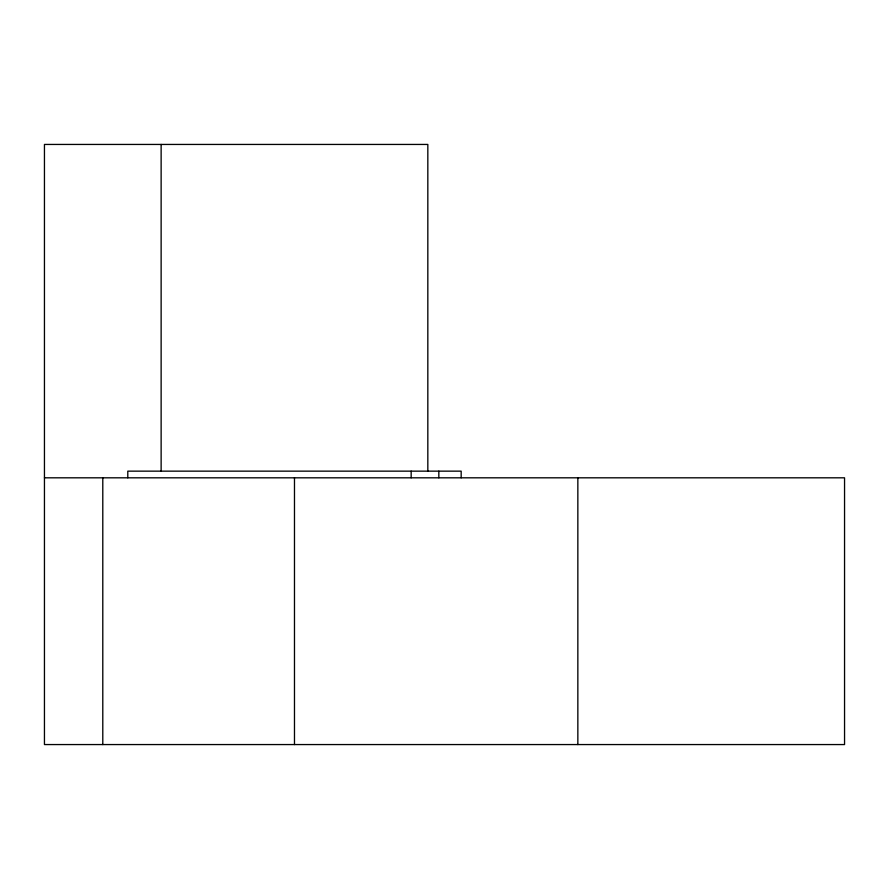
<?xml version="1.0" encoding="UTF-8"?>
<svg xmlns="http://www.w3.org/2000/svg" width="889" height="889" viewBox="0 0 889 889"><rect width="100%" height="100%" fill="white"/><g stroke="black" fill="none" stroke-linecap="round" stroke-linejoin="round"><path stroke-width="1.33" d="M102.791 744.56L102.791 477.815M127.794 477.815L127.794 471.148L461.169 471.148L461.169 477.815M161.131 471.148L161.131 144.44M294.481 744.56L294.481 477.815M411.163 477.815L411.163 471.148M427.831 471.148L427.831 144.44L44.45 144.44L44.45 744.56L844.55 744.56L844.55 477.815L44.45 477.815M577.85 744.56L577.85 477.815M438.833 471.148L438.833 477.815"/></g></svg>
